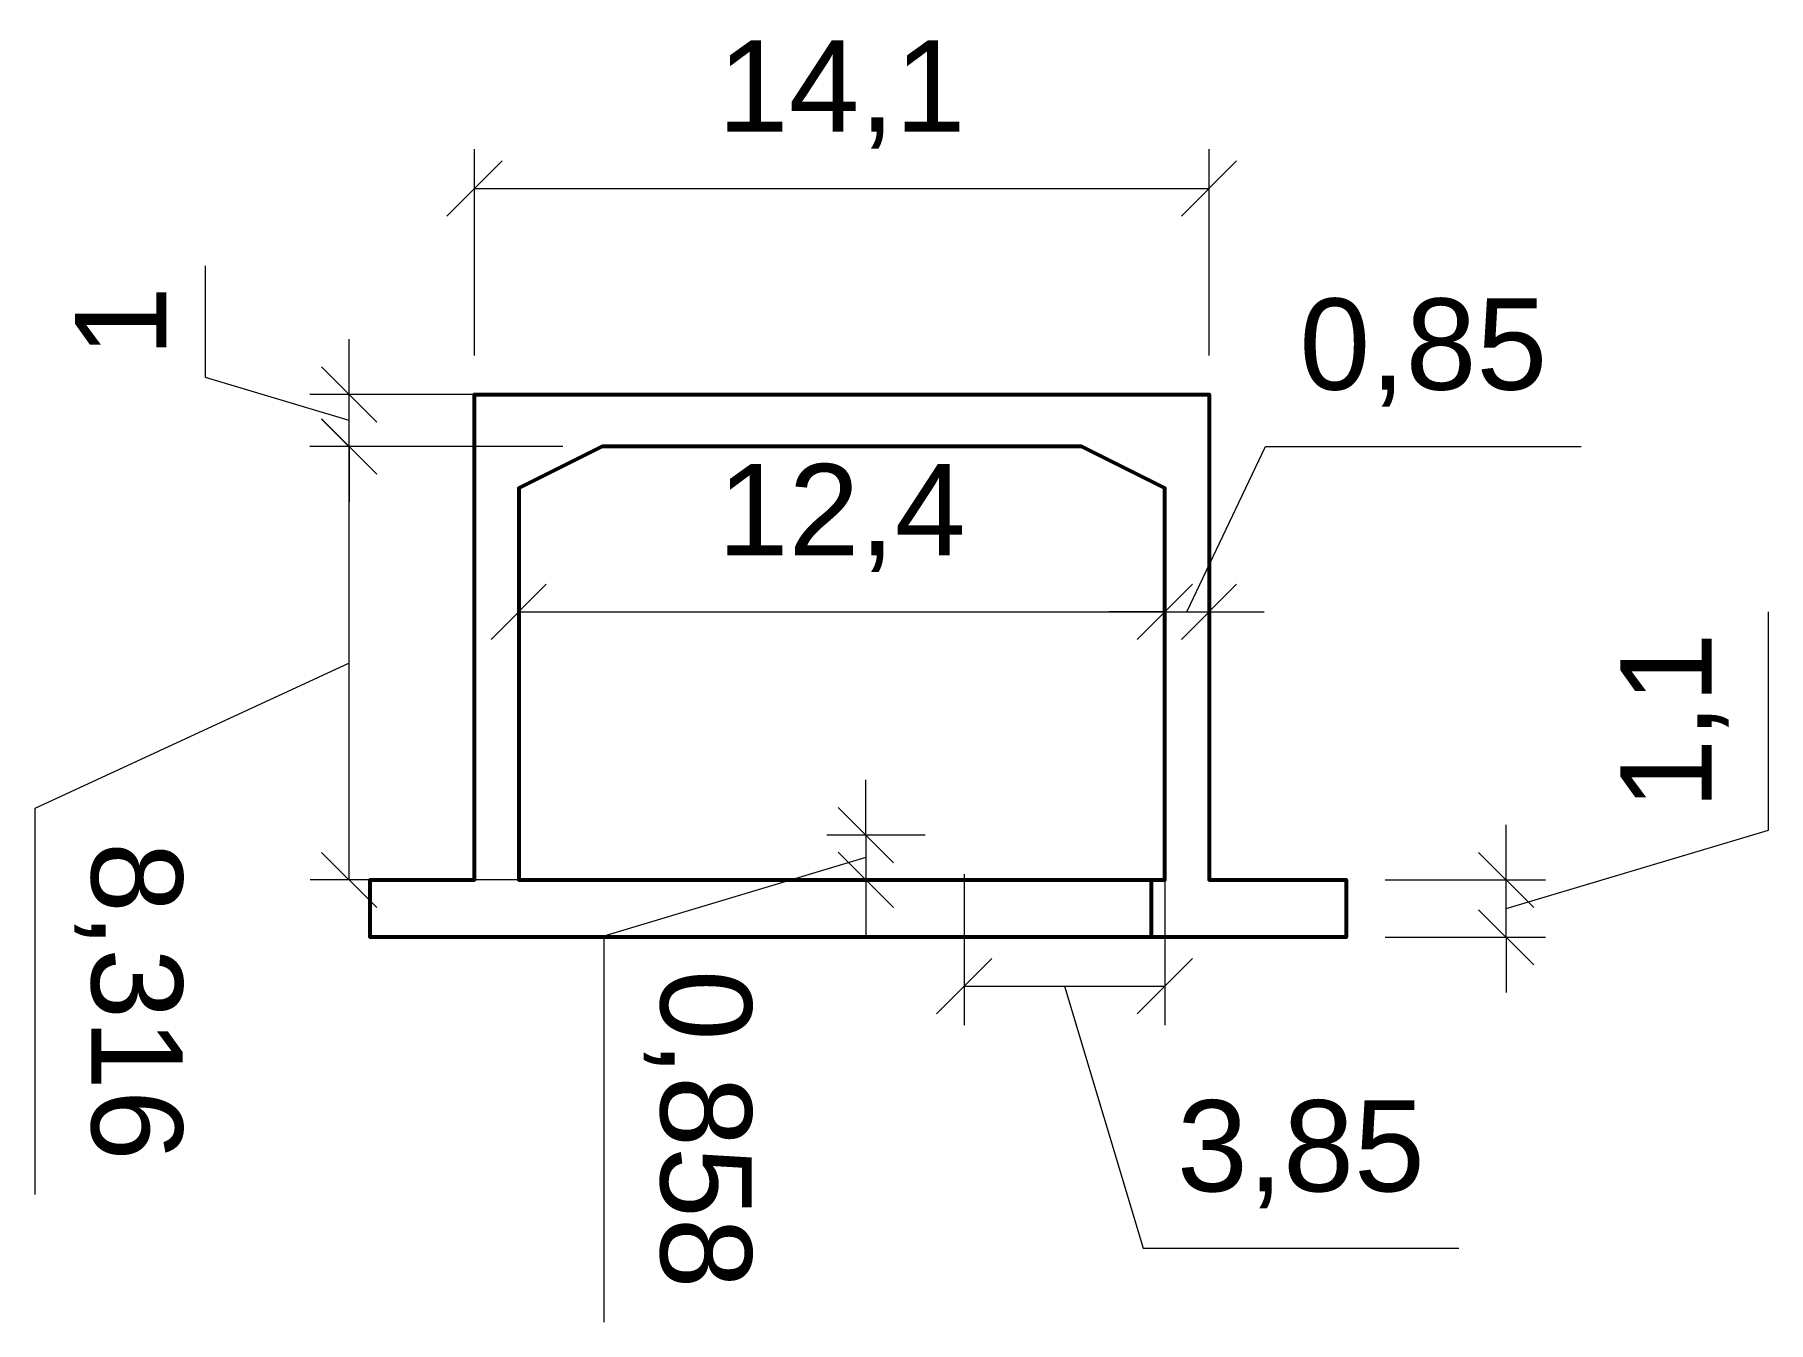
# Model space of a CAD drawing. Header units: metres. Extents: x -17.8 to 15.4, y -9.3 to 15.4.
import ezdxf

# ---------------------------------------------------------------- set-up
doc = ezdxf.new("R2010")
doc.units = ezdxf.units.M
doc.header["$PDMODE"] = 32
doc.header["$PDSIZE"] = 1
doc.layers.get('0').update_dxf_attribs({"color": 211})
doc.layers.add('838--M', color=2, linetype='Continuous', lineweight=25)
doc.layers.add('k_snitt_form', color=5, linetype='Continuous', lineweight=53)
doc.styles.add('NO_Dimension', font='arial.ttf')
doc.dimstyles.new('NO_Normal_m', dxfattribs={"dimtxt": 3.5, "dimasz": 2.1213, "dimexe": 1.5, "dimexo": 1.5, "dimgap": 1.5, "dimtad": 1, "dimdec": 3, "dimlunit": 6, "dimtxsty": 'NO_Dimension', "dimblk": 'OBLIQUE', "dimcen": 2.5, "dimadec": 3, "dimazin": 2, "dimtfac": 1, "dimtdec": 3, "dimtmove": 1, "dimatfit": 2, "dimldrblk": 'OPEN30', "dimfxl": 1, "dimlwd": 18, "dimlwe": 18, "dimarcsym": 0})

# ---------------------------------------------------------------- blocks, each defined once
blk = doc.blocks.new('_Oblique')
at = {"color": 0, "linetype": 'ByBlock', "lineweight": -2}
blk.add_line((-0.5, -0.5), (0.5, 0.5), dxfattribs=at)
blk = doc.blocks.new('*D3')
at = {"layer": '838--M', "color": 0, "lineweight": 18, "transparency": 16777216}
for p, q in [((-9.4, 9.206), (-9.4, 13.161)), ((4.7, 9.206), (4.7, 13.161)), ((-9.4, 12.411), (4.7, 12.411))]:
    blk.add_line(p, q, dxfattribs=at)
at = {"layer": 'Defpoints', "color": 0, "transparency": 16777216}
for p in [(4.7, 12.411), (-9.4, 8.456), (4.7, 8.456)]:
    blk.add_point(p, dxfattribs=at)
at = {"layer": '838--M', "color": 0, "lineweight": 18, "transparency": 16777216, "xscale": 1.06065, "yscale": 1.06065, "zscale": 1.06065, "rotation": 180}
blk.add_blockref('_Oblique', (-9.4, 12.411), dxfattribs=at)
at = {"layer": '838--M', "color": 0, "lineweight": 18, "transparency": 16777216, "xscale": 1.06065, "yscale": 1.06065, "zscale": 1.06065}
blk.add_blockref('_Oblique', (4.7, 12.411), dxfattribs=at)
at = {"layer": '838--M', "color": 0, "transparency": 16777216, "insert": (-2.35, 14.213), "char_height": 1.75, "attachment_point": 5, "style": 'NO_Dimension'}
blk.add_mtext('14,1', dxfattribs=at)
blk = doc.blocks.new('_Open30')
at = {"color": 0, "linetype": 'ByBlock', "lineweight": -2}
for p, q in [((-1, 0.268), (0, 0)), ((0, 0), (-1, -0.268)), ((0, 0), (-1, 0))]:
    blk.add_line(p, q, dxfattribs=at)
blk = doc.blocks.new('*D4')
at = {"layer": '838--M', "color": 0, "lineweight": 18, "transparency": 16777216}
for p, q in [((-8.55, 4.781), (-8.55, 3.534)), ((3.85, 4.781), (3.85, 3.534)), ((-8.55, 4.284), (3.85, 4.284))]:
    blk.add_line(p, q, dxfattribs=at)
at = {"layer": 'Defpoints', "color": 0, "transparency": 16777216}
for p in [(-8.55, 5.531), (3.85, 5.531), (3.85, 4.284)]:
    blk.add_point(p, dxfattribs=at)
at = {"layer": '838--M', "color": 0, "lineweight": 18, "transparency": 16777216, "xscale": 1.06065, "yscale": 1.06065, "zscale": 1.06065, "rotation": 180}
blk.add_blockref('_Oblique', (-8.55, 4.284), dxfattribs=at)
at = {"layer": '838--M', "color": 0, "lineweight": 18, "transparency": 16777216, "xscale": 1.06065, "yscale": 1.06065, "zscale": 1.06065}
blk.add_blockref('_Oblique', (3.85, 4.284), dxfattribs=at)
at = {"layer": '838--M', "color": 0, "transparency": 16777216, "insert": (-2.35, 6.085), "char_height": 1.75, "attachment_point": 5, "style": 'NO_Dimension'}
blk.add_mtext('12,4', dxfattribs=at)
blk = doc.blocks.new('*D5')
at = {"layer": '838--M', "color": 0, "lineweight": 18, "transparency": 16777216}
for p, q in [((0, -0.75), (0, -3.645)), ((3.85, -0.75), (3.85, -3.645)), ((0, -2.895), (3.85, -2.895)), ((1.925, -2.895), (3.434, -7.925)), ((3.434, -7.925), (9.492, -7.925))]:
    blk.add_line(p, q, dxfattribs=at)
at = {"layer": 'Defpoints', "color": 0, "transparency": 16777216}
for p in [(0, 0), (3.85, 0), (3.85, -2.895)]:
    blk.add_point(p, dxfattribs=at)
at = {"layer": '838--M', "color": 0, "lineweight": 18, "transparency": 16777216, "xscale": 1.06065, "yscale": 1.06065, "zscale": 1.06065, "rotation": 180}
blk.add_blockref('_Oblique', (0, -2.895), dxfattribs=at)
at = {"layer": '838--M', "color": 0, "lineweight": 18, "transparency": 16777216, "xscale": 1.06065, "yscale": 1.06065, "zscale": 1.06065}
blk.add_blockref('_Oblique', (3.85, -2.895), dxfattribs=at)
at = {"layer": '838--M', "color": 0, "transparency": 16777216, "insert": (6.463, -6.123), "char_height": 1.75, "attachment_point": 5, "style": 'NO_Dimension'}
blk.add_mtext('3,85', dxfattribs=at)
blk = doc.blocks.new('*D6')
at = {"layer": '838--M', "color": 0, "lineweight": 18, "transparency": 16777216}
for p, q in [((-1.887, 0), (-1.887, 1.06)), ((-0.75, 0), (-2.637, 0)), ((-1.887, 0), (-1.887, -0.858)), ((-1.887, 0), (-1.887, -0.858)), ((-1.887, -0.429), (-6.917, -1.939)), ((-0.75, -0.858), (-2.637, -0.859)), ((-1.887, -0.858), (-1.887, -1.919)), ((-6.917, -1.939), (-6.916, -9.348))]:
    blk.add_line(p, q, dxfattribs=at)
at = {"layer": 'Defpoints', "color": 0, "transparency": 16777216}
for p in [(0, 0), (-1.887, -0.858), (0, -0.858)]:
    blk.add_point(p, dxfattribs=at)
at = {"layer": '838--M', "color": 0, "lineweight": 18, "transparency": 16777216, "xscale": 1.06065, "yscale": 1.06065, "zscale": 1.06065}
for p, rotation in [((-1.887, 0), 270.0099072991507), ((-1.887, -0.858), 90.0099072991507)]:
    blk.add_blockref('_Oblique', p, dxfattribs=dict(at, rotation=rotation))
at = {"layer": '838--M', "color": 0, "transparency": 16777216, "insert": (-5.115, -5.643), "char_height": 1.75, "attachment_point": 5, "rotation": 270.0099, "style": 'NO_Dimension'}
blk.add_mtext('0,858', dxfattribs=at)
blk = doc.blocks.new('*D7')
at = {"layer": '838--M', "color": 0, "lineweight": 18, "transparency": 16777216}
for p, q in [((15.435, 0.099), (15.435, 4.283)), ((10.405, -0.86), (10.405, 0.201)), ((10.405, -1.41), (15.435, 0.099)), ((8.08, -0.86), (11.155, -0.86)), ((10.405, -1.96), (10.405, -0.86)), ((10.405, -1.96), (10.405, -0.86)), ((8.08, -1.96), (11.155, -1.96)), ((10.405, -1.96), (10.405, -3.02))]:
    blk.add_line(p, q, dxfattribs=at)
at = {"layer": 'Defpoints', "color": 0, "transparency": 16777216}
for p in [(7.33, -0.86), (10.405, -0.86), (7.33, -1.96)]:
    blk.add_point(p, dxfattribs=at)
at = {"layer": '838--M', "color": 0, "lineweight": 18, "transparency": 16777216, "xscale": 1.06065, "yscale": 1.06065, "zscale": 1.06065}
for p, rotation in [((10.405, -0.86), 270), ((10.405, -1.96), 90)]:
    blk.add_blockref('_Oblique', p, dxfattribs=dict(at, rotation=rotation))
at = {"layer": '838--M', "color": 0, "transparency": 16777216, "insert": (13.633, 2.191), "char_height": 1.75, "attachment_point": 5, "rotation": 90, "style": 'NO_Dimension'}
blk.add_mtext('1,1', dxfattribs=at)
blk = doc.blocks.new('*D8')
at = {"layer": '838--M', "color": 0, "lineweight": 18, "transparency": 16777216}
for p, q in [((4.275, 4.284), (5.784, 7.459)), ((5.784, 7.459), (11.843, 7.459)), ((3.85, 4.284), (2.789, 4.284)), ((3.85, 4.284), (4.7, 4.284)), ((3.85, 4.284), (4.7, 4.284)), ((4.7, 4.284), (5.761, 4.284))]:
    blk.add_line(p, q, dxfattribs=at)
at = {"layer": 'Defpoints', "color": 0, "transparency": 16777216}
for p in [(3.85, 4.284), (4.7, 4.284), (4.7, 4.284)]:
    blk.add_point(p, dxfattribs=at)
at = {"layer": '838--M', "color": 0, "lineweight": 18, "transparency": 16777216, "xscale": 1.06065, "yscale": 1.06065, "zscale": 1.06065}
blk.add_blockref('_Oblique', (3.85, 4.284), dxfattribs=at)
at = {"layer": '838--M', "color": 0, "lineweight": 18, "transparency": 16777216, "xscale": 1.06065, "yscale": 1.06065, "zscale": 1.06065, "rotation": 180}
blk.add_blockref('_Oblique', (4.7, 4.284), dxfattribs=at)
at = {"layer": '838--M', "color": 0, "transparency": 16777216, "insert": (8.813, 9.261), "char_height": 1.75, "attachment_point": 5, "style": 'NO_Dimension'}
blk.add_mtext('0,85', dxfattribs=at)
blk = doc.blocks.new('*D9')
at = {"layer": '838--M', "color": 0, "lineweight": 18, "transparency": 16777216}
for p, q in [((-14.56, 8.782), (-14.56, 10.927)), ((-11.806, 8.456), (-11.806, 9.517)), ((-11.806, 7.956), (-14.56, 8.782)), ((-7.7, 8.456), (-12.556, 8.456)), ((-11.806, 7.456), (-11.806, 8.456)), ((-11.806, 7.456), (-11.806, 8.456)), ((-7.7, 7.456), (-12.556, 7.456)), ((-11.806, 7.456), (-11.806, 6.396))]:
    blk.add_line(p, q, dxfattribs=at)
at = {"layer": 'Defpoints', "color": 0, "transparency": 16777216}
for p in [(-11.806, 8.456), (-6.95, 8.456), (-6.95, 7.456)]:
    blk.add_point(p, dxfattribs=at)
at = {"layer": '838--M', "color": 0, "lineweight": 18, "transparency": 16777216, "xscale": 1.06065, "yscale": 1.06065, "zscale": 1.06065}
for p, rotation in [((-11.806, 8.456), 270), ((-11.806, 7.456), 90)]:
    blk.add_blockref('_Oblique', p, dxfattribs=dict(at, rotation=rotation))
at = {"layer": '838--M', "color": 0, "transparency": 16777216, "insert": (-16.188, 9.855), "char_height": 1.75, "attachment_point": 5, "rotation": 90, "style": 'NO_Dimension'}
blk.add_mtext('1', dxfattribs=at)
blk = doc.blocks.new('*D11')
at = {"layer": '838--M', "color": 0, "lineweight": 18, "transparency": 16777216}
for p, q in [((-7.7, 7.456), (-12.556, 7.455)), ((-11.805, -0.86), (-11.806, 7.455)), ((-11.806, 3.298), (-17.84, 0.514)), ((-17.84, 0.514), (-17.839, -6.893)), ((-7.699, -0.859), (-12.555, -0.86))]:
    blk.add_line(p, q, dxfattribs=at)
at = {"layer": 'Defpoints', "color": 0, "transparency": 16777216}
for p in [(-11.806, 7.455), (-6.95, 7.456), (-6.949, -0.859)]:
    blk.add_point(p, dxfattribs=at)
at = {"layer": '838--M', "color": 0, "lineweight": 18, "transparency": 16777216, "xscale": 1.06065, "yscale": 1.06065, "zscale": 1.06065}
for p, rotation in [((-11.806, 7.455), 90.00871587693376), ((-11.805, -0.86), 270.0087158769338)]:
    blk.add_blockref('_Oblique', p, dxfattribs=dict(at, rotation=rotation))
at = {"layer": '838--M', "color": 0, "transparency": 16777216, "insert": (-16.038, -3.189), "char_height": 1.75, "attachment_point": 5, "rotation": 270.0087, "style": 'NO_Dimension'}
blk.add_mtext('8,316', dxfattribs=at)

msp = doc.modelspace()

# ---------------------------------------------------------------- linework, layer by layer
at = {"layer": 'k_snitt_form', "flags": 128}
msp.add_lwpolyline([(3.5977, -0.8576), (3.85, -0.8576), (3.85, 6.6562), (2.25, 7.4562), (-6.95, 7.4562), (-8.55, 6.6562), (-8.55, -0.8596), (3.5877, -0.8575), (3.5877, -1.9596), (-11.4, -1.9596), (-11.4, -0.8596), (-9.4, -0.8596), (-9.4, 8.4562), (4.7, 8.4562), (4.7, -0.8596), (7.33, -0.8596), (7.33, -1.9596), (3.5977, -1.9596), (3.5977, -0.8576)], dxfattribs=at)

# ---------------------------------------------------------------- dimensions: what is measured, and where the dimension line sits
at = {"layer": '838--M'}
for p1, p2, distance, picture, middle in [((-9.4, 8.4562), (4.7, 8.4562), 3.9547, '*D3', (-2.35, 14.2126)), ((-6.95, 7.4562), (-6.95, 8.4562), 4.8563, '*D9', (-16.1885, 9.5323)), ((-8.55, 5.5306), (3.85, 5.5306), -1.2471, '*D4', (-2.35, 6.0852)), ((7.33, -1.9596), (7.33, -0.8596), -3.0748, '*D7', (13.6331, 0.8494)), ((0, 0), (0.0001, -0.8581), -1.8873, '*D6', (-5.1152, -2.6889)), ((0, 0), (3.85, 0), -2.8949, '*D5', (4.184, -6.1233))]:
    dim = msp.add_aligned_dim(p1=p1, p2=p2, distance=distance, dimstyle='NO_Normal_m', dxfattribs=at)
    dim.commit()
    dim.dimension.update_dxf_attribs({"geometry": picture, "text_midpoint": middle})
for base, p1, p2, angle, picture, middle in [((4.7, 4.2835), (3.85, 4.2835), (4.7, 4.2835), 0, '*D8', (6.534, 7.4595)), ((-11.8063, 7.4555), (-6.9487, -0.8593), (-6.95, 7.4562), 90.00872, '*D11', (-17.84, -0.2361))]:
    dim = msp.add_linear_dim(base=base, p1=p1, p2=p2, angle=angle, dimstyle='NO_Normal_m', dxfattribs=at)
    dim.commit()
    dim.dimension.update_dxf_attribs({"geometry": picture, "text_midpoint": middle, "dimtype": 161})

doc.saveas('drawing.dxf')
